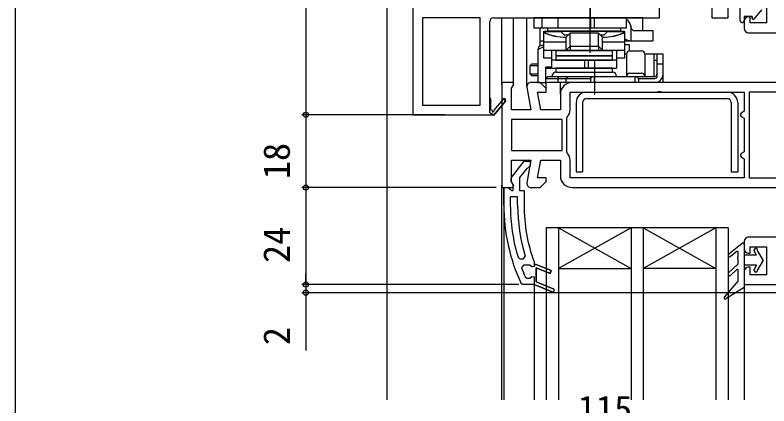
# Model space of a CAD drawing. Units: millimetres, scale not verified. Extents: x -525 to 525, y -783 to 778.
# Drawn here: x -525 to -338.4, y 106.3 to 203 of the extents above; entities that cross this region are included whole.
import ezdxf
from ezdxf.enums import TextEntityAlignment as Align

# ---------------------------------------------------------------- set-up
doc = ezdxf.new("R2010")
doc.units = ezdxf.units.MM
doc.header["$LTSCALE"] = 4
for name, color, linetype in [('0-3_YKK_11', 7, 'Continuous'), ('0-4_YKK_12', 2, 'Continuous'), ('0-5_YKK_13', 4, 'Continuous'), ('0-7_YKK_D', 6, 'Continuous'), ('0-8_YKK_ZWAK', 7, 'Continuous')]:
    doc.layers.add(name, color=color, linetype=linetype)
doc.styles.add('ＭＳ ゴシック', font='')
doc.styles.get('ＭＳ ゴシック').set_extended_font_data('MS Gothic')

msp = doc.modelspace()

# ---------------------------------------------------------------- linework, layer by layer
at = {"layer": '0-3_YKK_11'}
for p, q in [((-344.5, 201.509), (-344.5, 199.609)), ((-407.5, 178.81), (-407.5, 182.31)), ((-344.5, 147.009), (-344.5, 145.109))]:
    msp.add_line(p, q, dxfattribs=at)
for points in [[(-406.5, 202.31), (-365.5, 202.31), (-365.5, 204.81), (-368.5, 204.81), (-368.5, 209.01), (-350.9, 209.01), (-350.9, 204.81), (-352.5, 204.81), (-352.5, 202.31), (-348.5, 202.31), (-348.5, 243.31)], [(-426.5, 220.31), (-426.5, 178.31), (-406.634, 178.31), (-406.5, 178.233), (-403.595, 181.651), (-404.205, 182.169), (-406.516, 179.449)], [(-343.5, 206.009), (-343, 206.009), (-343, 207.909), (-339, 207.909), (-339, 201.009), (-343, 201.009), (-343, 202.509), (-343.5, 202.509)], [(-406.894, 179.384), (-407.2, 179.561), (-407.2, 182.31), (-407.5, 182.31), (-407.5, 201.31)], [(-343.5, 198.609), (-336.4, 198.609), (-336.4, 186.309), (-387.1, 186.309)], [(-398.285, 185.136), (-397.293, 179.509), (-402.1, 179.509), (-402.1, 184.866), (-401.52, 185.794), (-401.805, 186.309), (-404.5, 186.309), (-404.5, 160.309), (-401.805, 160.309), (-401.52, 160.825), (-402.1, 161.753), (-402.1, 167.109), (-397.293, 167.109), (-398.285, 161.483)], [(-390, 183.409), (-390, 179.509), (-394.856, 179.509), (-395.632, 183.909), (-393.5, 183.909), (-393.5, 184.809), (-395, 186.309), (-397.3, 186.309)], [(-387.6, 179.509), (-387.6, 183.909), (-365.958, 183.909), (-365.775, 184.029), (-365.225, 184.029), (-365.042, 183.909), (-344.5, 183.909), (-344.5, 179.175), (-345.25, 178.742), (-345.5, 178.309), (-345.25, 177.876), (-344.5, 177.443), (-344.5, 169.175), (-345.25, 168.742), (-345.5, 168.309), (-345.25, 167.876), (-344.5, 167.443), (-344.5, 162.709)], [(-403.595, 181.651), (-406.5, 178.233), (-407.5, 178.81)], [(-388.262, 168.765), (-388.4, 169.109), (-388.4, 177.509), (-388.262, 177.854)], [(-402.087, 162.826), (-398.975, 166.809), (-397.5, 166.809), (-397.5, 165.708), (-397.975, 165.209), (-398.345, 165.017), (-400.1, 162.771), (-400.1, 159.609), (-399, 159.609), (-399, 155.942)], [(-397.3, 160.309), (-395, 160.309), (-393.5, 161.809), (-393.5, 162.709), (-395.632, 162.709), (-394.856, 167.109), (-390, 167.109), (-390, 163.209)], [(-344.5, 162.709), (-387.6, 162.709), (-387.6, 167.109)], [(-404, 155.942), (-404, 160.309), (-402.9, 160.309), (-402.404, 159.872), (-402.106, 159.609), (-401.7, 159.609), (-401.7, 161.009), (-401.9, 161.409)], [(-387.1, 160.309), (-336.4, 160.309), (-336.4, 148.009), (-343.5, 148.009)], [(-400.6, 155.942), (-400.6, 158.009), (-402.4, 158.009), (-402.4, 155.942)], [(-343.5, 144.109), (-343, 144.109), (-343, 145.609), (-339, 145.609), (-339, 138.709), (-343, 138.709), (-343, 140.609), (-343.5, 140.609)], [(-400.491, 143.064), (-400.013, 142.709), (-399.176, 142.709), (-398.699, 143.357)], [(-396.53, 141.927), (-396.5, 141.756), (-396.5, 141.309), (-396, 141.309), (-392.252, 139.818), (-392.548, 139.075), (-396, 140.448), (-396, 136.971), (-391.752, 135.281)], [(-391.752, 135.281), (-396, 136.971), (-396, 140.448), (-392.548, 139.075), (-392.252, 139.818), (-396, 141.309), (-396.5, 141.309), (-396.5, 140.809), (-397.09, 140.734), (-397.575, 141.109), (-397.6, 141.109), (-399.135, 141.109), (-399.604, 140.435)], [(-398.705, 138.21), (-398.247, 137.909), (-397.575, 137.909), (-397.09, 138.284), (-396.5, 138.209), (-396.5, 136.309), (-392.048, 134.538), (-396.5, 136.309), (-399.282, 136.309), (-399.736, 136.599)], [(-344.5, 139.609), (-344.5, 136.309), (-319.8, 136.309), (-319.8, 134.309), (-318, 134.309)]]:
    msp.add_lwpolyline(points, dxfattribs=at)
for points in [[(-409.9, 180.71), (-409.9, 202.31), (-424.1, 202.31), (-424.1, 180.71)], [(-343.3, 183.909), (-343.3, 162.709), (-336.4, 162.709), (-336.4, 183.909)], [(-402.1, 169.509), (-389.6, 169.509), (-389.6, 177.109), (-402.1, 177.109)]]:
    msp.add_lwpolyline(points, close=True, dxfattribs=at)
for centre, radius, start, end in [((-406.5, 201.31), 1, 90.00001, 179.99999), ((-343.5, 201.509), 1, 90.00001, 179.99999), ((-343.5, 199.609), 1, 180.00001, 269.99999), ((-397.3, 185.309), 1, 90, 189.99998), ((-387.1, 183.409), 2.9, 90.00001, 179.99999), ((-403.9, 181.91), 0.4, 319.64297, 139.64297), ((-406.678, 179.259), 0.25, 150, 49.64297), ((-406.678, 179.259), 0.25, 150, 49.64299), ((-390, 179.509), 2.4, 316.39717, 0), ((-390, 167.109), 2.4, 360, 43.60283), ((-401.3, 162.209), 1, 141.91328, 233.13011), ((-387.1, 163.209), 2.9, 180.00001, 269.99999), ((-397.3, 161.309), 1, 170.00002, 270), ((-358, 155.942), 46, 180.00001, 204.86598), ((-358, 155.942), 44.4, 179.99999, 196.86019), ((-358, 155.942), 42.6, 179.99999, 197.18277), ((-358, 155.942), 41, 179.99999, 199.98888), ((-343.5, 147.009), 1, 90.00001, 179.99999), ((-343.5, 145.109), 1, 180.00001, 269.99999), ((-358, 155.942), 44.4, 200.44221, 203.53922), ((-343.5, 139.609), 1, 90.00001, 179.99999), ((-391.9, 134.909), 0.4, 248.30059, 68.30061), ((-391.9, 134.909), 0.4, 248.30059, 68.30061)]:
    msp.add_arc(centre, radius, start, end, dxfattribs=at)
at = {"layer": '0-4_YKK_12'}
for p, q in [((-433, 331.31), (-433, 107.81)), ((-404.5, 185.81), (-404.5, 202.31)), ((-401.6, 185.81), (-401.6, 202.31)), ((-398.3, 185.31), (-398.3, 202.31)), ((-393.5, 184.603), (-393.5, 186.31)), ((-390, 183.41), (-390, 186.31)), ((-404.5, 107.81), (-404.5, 160.809)), ((-404, 160.309), (-404, 107.81)), ((-348.5, 150.309), (-393.501, 150.309)), ((-393.497, 150.309), (-393.5, 107.81)), ((-390.5, 150.309), (-390.5, 107.81)), ((-390.5, 150.309), (-372.5, 140.309)), ((-372.5, 150.309), (-390.5, 140.309)), ((-372.5, 150.309), (-372.5, 107.81)), ((-369.5, 150.309), (-369.5, 107.81)), ((-351.5, 150.309), (-369.5, 140.309)), ((-369.5, 150.309), (-351.5, 140.309)), ((-351.5, 150.309), (-351.5, 107.81)), ((-348.5, 150.309), (-348.5, 107.81)), ((-390.5, 140.309), (-372.5, 140.309)), ((-351.5, 140.309), (-369.5, 140.309)), ((-396.5, 136.309), (-396.5, 107.81)), ((-344.5, 136.809), (-344.5, 107.81))]:
    msp.add_line(p, q, dxfattribs=at)
at = {"layer": '0-5_YKK_13'}
for p, q in [((-382.6, 210.21), (-382.6, 201.71)), ((-345.5, 201.609), (-345.5, 209.159)), ((-382.6, 193.61), (-382.6, 205.31)), ((-340.2, 204.26), (-342.144, 201.981)), ((-340.2, 204.26), (-342.144, 201.981)), ((-396.6, 202.31), (-396.6, 199.81)), ((-369.6, 202.31), (-396.6, 202.31)), ((-394.6, 202.31), (-394.6, 199.81)), ((-390.6, 202.31), (-390.6, 199.81)), ((-382.558, 202.31), (-382.558, 199.81)), ((-381.642, 202.31), (-381.642, 199.81)), ((-373.6, 199.81), (-373.6, 202.31)), ((-373.113, 202.31), (-373.6, 202.219)), ((-369.6, 199.11), (-369.6, 202.31)), ((-344.5, 202.61), (-344.5, 201.61)), ((-342.5, 202.61), (-344.5, 202.61)), ((-344.5, 202.61), (-344.5, 201.61)), ((-342.5, 202.61), (-344.5, 202.61)), ((-342.5, 202.112), (-342.5, 202.61)), ((-342.5, 202.61), (-342.5, 202.112)), ((-396.6, 199.81), (-373.6, 199.81)), ((-395.085, 199.81), (-395.085, 195.284)), ((-393.1, 199.01), (-393.1, 199.81)), ((-372.58, 200.271), (-372.58, 196.61)), ((-394.1, 199.01), (-374.1, 199.01)), ((-394.1, 192.31), (-394.1, 199.01)), ((-389.772, 198.81), (-394.1, 198.81)), ((-375.1, 199.01), (-393.1, 199.01)), ((-388.972, 198.01), (-389.772, 198.81)), ((-388.1, 198.01), (-388.972, 198.01)), ((-387.6, 198.51), (-388.6, 197.51)), ((-387.6, 195.431), (-387.6, 198.51)), ((-380.6, 195.431), (-380.6, 198.51)), ((-379.228, 198.01), (-380.1, 198.01)), ((-378.428, 198.81), (-379.228, 198.01)), ((-374.1, 198.81), (-378.428, 198.81)), ((-375.1, 199.153), (-375.062, 199.01)), ((-371.645, 199.11), (-367.1, 199.11)), ((-367.1, 199.11), (-367.1, 196.61)), ((-395.085, 196.61), (-394.1, 196.61)), ((-394.1, 196.363), (-388.6, 196.363)), ((-388.6, 194.431), (-388.6, 197.51)), ((-379.6, 194.431), (-379.6, 197.51)), ((-379.6, 196.363), (-374.1, 196.363)), ((-374.1, 196.61), (-367.1, 196.61)), ((-395.6, 194.41), (-394.1, 195.16)), ((-395.6, 194.41), (-395.6, 186.31)), ((-394.1, 195.41), (-394.6, 195.41)), ((-394.1, 194.31), (-379.6, 194.31)), ((-392.1, 189.81), (-392.1, 194.31)), ((-377.1, 194.11), (-391.1, 194.11)), ((-391.1, 194.11), (-391.1, 192.91)), ((-388.6, 194.31), (-387.606, 195.304)), ((-387.6, 195.31), (-387.597, 195.313)), ((-387.6, 195.042), (-387.6, 194.31)), ((-387.597, 195.398), (-387.597, 195.313)), ((-380.603, 195.398), (-380.603, 195.313)), ((-380.603, 195.313), (-380.6, 195.31)), ((-380.6, 195.31), (-380.594, 195.304)), ((-380.6, 195.042), (-380.6, 194.31)), ((-380.594, 195.304), (-379.6, 194.31)), ((-379.6, 194.31), (-374.1, 194.31)), ((-377.1, 192.91), (-377.1, 194.11)), ((-376.1, 194.31), (-376.1, 189.81)), ((-372.888, 195.61), (-374.1, 195.61)), ((-372.888, 194.105), (-372.888, 195.61)), ((-372.8, 194.11), (-369.9, 194.11)), ((-392.1, 192.31), (-394.1, 192.31)), ((-377.1, 192.91), (-391.1, 192.91)), ((-375.564, 192.31), (-376.1, 192.31)), ((-373.6, 193.31), (-374.1, 193.31)), ((-373.6, 193.31), (-373.6, 187.81)), ((-364.6, 193.31), (-369.1, 193.31)), ((-369.1, 193.31), (-369.1, 187.81)), ((-366.9, 193.31), (-366.9, 187.81)), ((-366.1, 193.31), (-366.1, 187.444)), ((-364.6, 188.31), (-364.6, 193.31)), ((-395.6, 190.41), (-397.533, 190.41)), ((-397.033, 190.91), (-395.6, 190.91)), ((-395.6, 190.439), (-395.629, 190.41)), ((-395.629, 190.41), (-395.629, 188.41)), ((-376.1, 191.81), (-392.1, 191.81)), ((-384.065, 191.81), (-384.065, 189.81)), ((-383.161, 191.81), (-383.161, 189.81)), ((-381.6, 191.81), (-381.6, 183.31)), ((-364.6, 190.81), (-366.1, 190.81)), ((-392.1, 190.11), (-393.6, 190.11)), ((-393.6, 186.31), (-393.6, 190.11)), ((-393.6, 189.81), (-392.1, 189.81)), ((-393.6, 186.31), (-393.6, 189.81)), ((-393.6, 189.81), (-392.1, 189.81)), ((-392.1, 189.81), (-376.1, 189.81)), ((-391.1, 188.81), (-377.1, 188.81)), ((-372.8, 188.61), (-369.9, 188.61)), ((-397.533, 188.41), (-397.033, 187.91)), ((-397.533, 188.41), (-395.6, 188.41)), ((-395.6, 187.91), (-397.033, 187.91)), ((-395.629, 188.41), (-395.6, 188.381)), ((-393.6, 187.31), (-393.1, 187.81)), ((-393.6, 187.31), (-382.558, 187.31)), ((-393.1, 187.81), (-366.6, 187.81)), ((-390.6, 187.31), (-390.393, 187.81)), ((-390.6, 187.31), (-390.6, 186.31)), ((-388.6, 187.31), (-388.1, 187.81)), ((-388.6, 186.31), (-388.6, 187.31)), ((-382.558, 187.31), (-382.558, 186.31)), ((-382.1, 187.61), (-382.1, 187.81)), ((-381.642, 187.81), (-381.642, 186.31)), ((-371.558, 187.81), (-371.558, 186.31)), ((-371.1, 187.61), (-371.1, 187.81)), ((-370.642, 187.31), (-366.6, 187.31)), ((-370.642, 187.31), (-370.642, 186.31)), ((-364.6, 186.31), (-364.6, 188.31)), ((-395.6, 186.31), (-393.6, 186.31)), ((-366.6, 186.31), (-393.6, 186.31)), ((-364.6, 186.31), (-366.6, 186.31)), ((-383.5, 183.909), (-348.7, 183.909)), ((-386.1, 181.309), (-386.1, 164.209)), ((-384.5, 181.309), (-384.5, 164.209)), ((-383.5, 182.309), (-348.7, 182.309)), ((-347.7, 181.309), (-347.7, 164.209)), ((-346.1, 181.309), (-346.1, 164.209)), ((-386.1, 164.209), (-384.5, 164.209)), ((-347.7, 164.209), (-346.1, 164.209)), ((-348.346, 143.925), (-344.984, 146.546)), ((-344.5, 146.309), (-344.5, 135.609)), ((-346.323, 144.482), (-347.855, 143.293)), ((-346, 143.032), (-346, 144.324)), ((-342, 144.677), (-342, 144.909)), ((-341.445, 143.609), (-341.946, 144.477)), ((-341.2, 144.784), (-341.2, 144.909)), ((-339.8, 142.359), (-341.2, 144.784)), ((-346, 141.497), (-346, 142.632)), ((-341.445, 143.609), (-344.5, 143.609)), ((-339.8, 142.359), (-341.2, 139.935)), ((-346.064, 141.35), (-348.372, 139.202)), ((-346.336, 140.004), (-347.828, 138.617)), ((-341.445, 141.109), (-344.5, 141.109)), ((-342, 139.809), (-342, 140.042)), ((-341.445, 141.109), (-341.946, 140.242)), ((-346, 137.283), (-346, 139.858)), ((-341.2, 139.809), (-341.2, 139.935)), ((-346.048, 137.153), (-349.428, 133.205)), ((-344.5, 135.609), (-349.04, 132.755))]:
    msp.add_line(p, q, dxfattribs=at)
for points in [[(-393.1, 199.81), (-375.1, 199.81), (-375.1, 199.01)], [(-388.6, 197.389), (-390.017, 197.462), (-391.417, 197.68), (-392.783, 198.039), (-394.1, 198.537)], [(-379.6, 197.51), (-380.6, 198.51), (-387.6, 198.51)], [(-374.1, 198.537), (-375.417, 198.039), (-376.783, 197.68), (-378.183, 197.462), (-379.6, 197.389)], [(-374.1, 199.01), (-374.1, 192.31), (-375.564, 192.31)], [(-387.606, 195.304), (-387.6, 195.31), (-380.6, 195.31)], [(-397.033, 190.91), (-397.533, 190.41), (-397.533, 188.41)], [(-366.9, 191.81), (-366.6, 191.81), (-366.1, 191.81)]]:
    msp.add_lwpolyline(points, dxfattribs=at)
for points in [[(-391.1, 191.81), (-377.1, 191.81), (-377.1, 192.81), (-391.1, 192.81)], [(-391.1, 188.81), (-377.1, 188.81), (-377.1, 189.81), (-391.1, 189.81)]]:
    msp.add_lwpolyline(points, close=True, dxfattribs=at)
for centre, radius, start, end in [((-345, 201.61), 0.5, 179.88541, 0), ((-345, 201.609), 0.5, 180.11462, 359.88538), ((-345, 201.61), 0.5, 359.88533, 359.99998), ((-342.298, 202.112), 0.202, 180, 319.53619), ((-342.298, 202.112), 0.202, 180, 319.53619), ((-388.6, 210.51), 13, 244.971, 270), ((-379.6, 210.51), 13, 270, 295.029), ((-394.6, 194.41), 1, 90, 180), ((-372.8, 193.31), 0.8, 90, 180), ((-369.9, 193.31), 0.8, 0, 90), ((-391.1, 187.81), 1, 90, 180), ((-377.1, 187.81), 1, 0, 90), ((-372.8, 187.81), 0.8, 90, 180), ((-369.9, 187.81), 0.8, 0, 90), ((-382.1, 187.11), 0.5, 90, 156.42182), ((-371.1, 187.11), 0.5, 23.57818, 90), ((-366.6, 188.31), 0.5, 270, 0), ((-366.6, 188.31), 2, 270, 0), ((-366.6, 188.31), 1, 270, 300), ((-383.5, 181.309), 2.6, 90, 180), ((-348.7, 181.309), 2.6, 0, 90), ((-383.5, 181.309), 1, 90, 180), ((-348.7, 181.309), 1, 0, 90), ((-344.8, 146.309), 0.3, 0, 127.94551), ((-348.1, 143.609), 0.4, 127.94551, 307.81232), ((-346.2, 144.324), 0.2, 0, 127.81232), ((-341.6, 144.909), 0.4, 0, 180), ((-341.6, 144.677), 0.4, 180, 210), ((-346, 142.832), 0.2, 90, 270), ((-346.2, 139.858), 0.2, 0, 132.9326), ((-346.2, 141.497), 0.2, 312.9326, 0), ((-341.6, 140.042), 0.4, 150, 180), ((-348.1, 138.909), 0.4, 132.9326, 312.9326), ((-341.6, 139.809), 0.4, 180, 0), ((-346.2, 137.283), 0.2, 319.43895, 0), ((-349.2, 133.009), 0.3, 139.43895, 302.15282)]:
    msp.add_arc(centre, radius, start, end, dxfattribs=at)
for centre, major_axis, ratio, start_param, end_param in [((-375.056, 199.81), (-2.519, 0), 0.992546, 3.3270551, 4.0960742), ((-374.811, 199.81), (0, 2.5), 0.907845, 4.7982086, 4.8978514), ((-371.645, 200.11), (0, 1), 0.907845, 1.6566159, 3.1415927), ((-372.549, 199.11), (-2.519, 0), 0.992361, 0.9076587, 1.5584194), ((-386.6, 196.31), (1.97, 1.97), 0.176327, 2.9670622, 3.0184971), ((-386.772, 193.31), (0.828, -1.998), 0.093899, 3.1804673, 3.5485674), ((-389.6, 193.31), (1.932, 1.932), 0.267949, 6.0213859, 6.0991353), ((-385.6, 197.31), (1.97, 1.97), 0.176327, 2.9670621, 3.018497), ((-382.6, 197.31), (1.97, -1.97), 0.176327, 0.1230956, 0.1745305), ((-378.6, 193.31), (1.932, -1.932), 0.267949, 3.3256427, 3.403392), ((-381.428, 193.31), (-0.828, -1.998), 0.093899, 2.7346179, 3.102718), ((-381.6, 196.31), (1.97, -1.97), 0.176327, 0.1230955, 0.1745304)]:
    msp.add_ellipse(centre, major_axis=major_axis, ratio=ratio, start_param=start_param, end_param=end_param, dxfattribs=at)
at = {"layer": '0-7_YKK_D'}
for p, q in [((-453, 244.309), (-453, 178.309)), ((-418.734, 178.309), (-454, 178.309)), ((-419.734, 178.309), (-454, 178.309)), ((-453, 178.309), (-453, 160.309)), ((-405.934, 160.309), (-454, 160.309)), ((-406.934, 160.309), (-454, 160.309)), ((-453, 160.309), (-453, 136.309)), ((-453, 136.309), (-453, 138.859)), ((-400.282, 136.309), (-454, 136.309)), ((-400.282, 136.309), (-454, 136.309)), ((-453, 136.309), (-453, 134.309)), ((-320.3, 134.309), (-454, 134.309)), ((-453, 134.309), (-453, 119.994))]:
    msp.add_line(p, q, dxfattribs=at)
for centre in [(-453, 178.309), (-453, 178.309), (-453, 160.309), (-453, 160.309), (-453, 136.309), (-453, 136.309), (-453, 134.309)]:
    msp.add_circle(centre, 0.637, dxfattribs=at)
at = {"layer": '0-8_YKK_ZWAK'}
msp.add_line((-525, 747.3), (-525, -782.7), dxfattribs=at)

# ---------------------------------------------------------------- texts
at = {"layer": '0-7_YKK_D', "style": 'ＭＳ ゴシック'}
for s, p in [('18', (-455, 162.38)), ('24', (-455, 141.636)), ('2', (-455, 121.329))]:
    msp.add_text(s, height=6.598, rotation=90, dxfattribs=at).set_placement(p, align=Align.BOTTOM_LEFT)
msp.add_text('115', height=6.598, dxfattribs=at).set_placement((-385.676, 100.309), align=Align.BOTTOM_LEFT)

doc.saveas('drawing.dxf')
